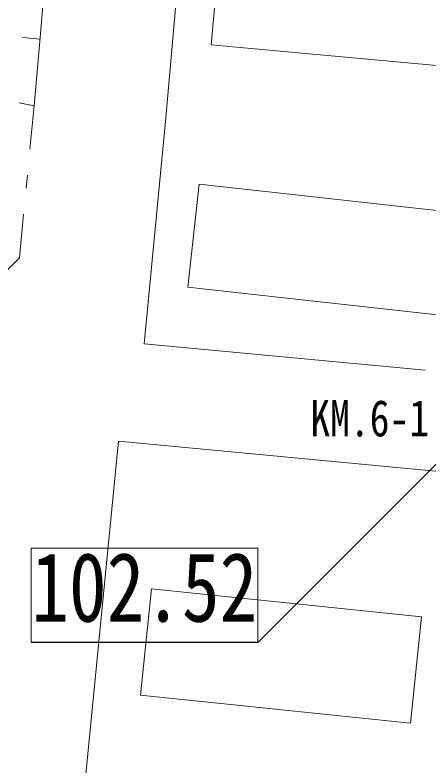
# Model space of a CAD drawing. Units: millimetres on the paper. Extents: x -420 to 420, y -297 to 297.
# Drawn here: x -255.86 to -239.2, y -96.63 to -66.4 of the extents above; entities that cross this region are included whole.
import ezdxf
from ezdxf.enums import TextEntityAlignment as Align

# ---------------------------------------------------------------- set-up
doc = ezdxf.new("R2010")
doc.units = ezdxf.units.MM
for name, color, linetype, lineweight in [('0-0', 7, 'Continuous', 13), ('0-1_標高値', 7, 'Continuous', 25), ('0-2_作業レイヤ1', 7, 'Continuous', 13)]:
    doc.layers.add(name, color=color, linetype=linetype, lineweight=lineweight)
doc.styles.add('ＭＳ ゴシック', font='')
doc.styles.get('ＭＳ ゴシック').set_extended_font_data('MS Gothic')

# ---------------------------------------------------------------- blocks, each defined once
blk = doc.blocks.new('~4946')
at = {"layer": '0-2_作業レイヤ1'}
for p, q in [((21603420, 159089067), (21603157, 159086063)), ((21602126, 159086058), (21603149, 159085967)), ((21602796, 159081934), (21603157, 159086063)), ((21602796, 159081934), (21601892, 159082109)), ((21602796, 159081934), (21602543, 159079313)), ((21602392, 159077741), (21602316, 159076955)), ((21602165, 159075383), (21601912, 159072762)), ((21626424, 159065965), (21609447, 159067557)), ((21607892, 159061676), (21628567, 159059737))]:
    blk.add_line(p, q, dxfattribs=at)
for points in [[(21609447, 159067557), (21610763, 159081202), (21612043, 159095850), (21613603, 159112314), (21615187, 159127170), (21616771, 159143754)], [(21601912, 159072762), (21597915, 159068810), (21594862, 159069124)], [(21604291, 158981978), (21600027, 158986610), (21600827, 158994946), (21602683, 159012098), (21605531, 159037666), (21607892, 159061676)]]:
    blk.add_lwpolyline(points, dxfattribs=at)
for points in [[(21629955, 159084114), (21613491, 159085610), (21614077, 159092054), (21623387, 159091208), (21623514, 159092603), (21627070, 159092279), (21626912, 159090540), (21630509, 159090213)], [(21628595, 159069146), (21612075, 159070994), (21612770, 159077210), (21629290, 159075362)], [(21625531, 159044650), (21609219, 159046338), (21609885, 159052774), (21626197, 159051086)]]:
    blk.add_lwpolyline(points, close=True, dxfattribs=at)
blk = doc.blocks.new('~10')
at = {"layer": '0-2_作業レイヤ1', "color": 1, "style": 'ＭＳ ゴシック', "width": 0.8}
blk.add_text('KM.6-1', height=2199, dxfattribs=at).set_placement((21619475, 159061315), align=Align.BOTTOM_LEFT)
blk = doc.blocks.new('元図より')
at = {"layer": '0-0'}
for name in ['~4946', '~10']:
    blk.add_blockref(name, (0, 0), dxfattribs=at)
blk = doc.blocks.new('open_arrow')
at = {"color": 0, "linetype": 'Continuous', "lineweight": -2}
blk.add_lwpolyline([(7.5, 1.25), (0, 0), (7.5, -1.25)], dxfattribs=at)
blk = doc.blocks.new('DIMENSION_060_')
at = {"layer": '0-1_標高値'}
blk.add_lwpolyline([(-237.441, -83.009), (-246.087, -91.655), (-255.207, -91.655)], dxfattribs=at)
at = {"layer": '0-1_標高値', "xscale": 0.133, "yscale": 0.133, "rotation": 45}
blk.add_blockref('open_arrow', (-237.441, -83.009), dxfattribs=at)
at = {"layer": '0-1_標高値', "style": 'ＭＳ ゴシック', "width": 0.8}
blk.add_text('102.52', height=2.786, dxfattribs=at).set_placement((-255.207, -91.655), align=Align.BOTTOM_LEFT)

msp = doc.modelspace()

# ---------------------------------------------------------------- linework, layer by layer
at = {"layer": '0-1_標高値', "lineweight": 13}
msp.add_lwpolyline([(-255.207, -91.655), (-246.087, -91.655), (-246.087, -87.855), (-255.207, -87.855)], close=True, dxfattribs=at)

# ---------------------------------------------------------------- block references
at = {"layer": '0-0', "xscale": 0.0006666667, "yscale": 0.0006666667}
msp.add_blockref('元図より', (-14656.961, -106124.681), dxfattribs=at)
at = {"layer": '0-1_標高値'}
msp.add_blockref('DIMENSION_060_', (0, 0), dxfattribs=at)

doc.saveas('drawing.dxf')
